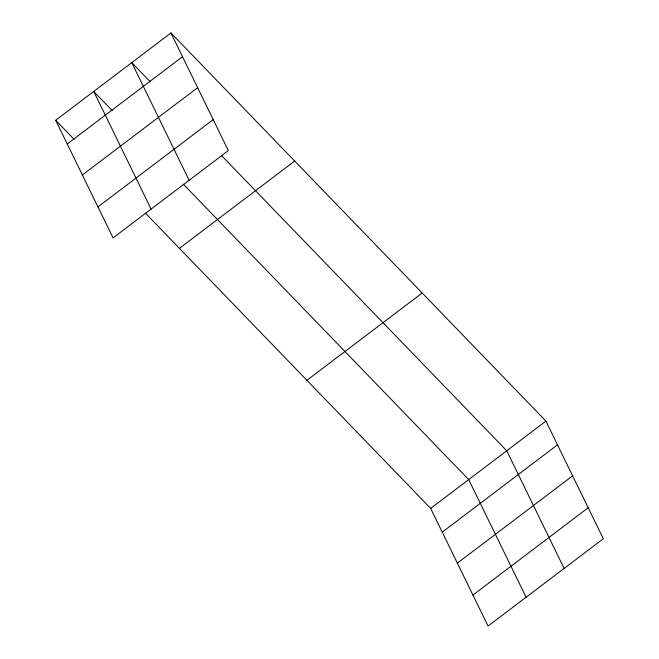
<?xml version="1.0" encoding="UTF-8"?>
<svg xmlns="http://www.w3.org/2000/svg" width="659" height="659" viewBox="0 0 659 659"><rect width="100%" height="100%" fill="white"/><g stroke="black" fill="none" stroke-linecap="round" stroke-linejoin="round"><path stroke-width="0.99" d="M170.945 32.95L228.327 150.598L113.068 237.899L55.685 120.251L170.945 32.95L545.932 421.101L603.314 538.749L488.055 626.05L430.673 508.402L145.293 213.005M67.259 143.983L182.518 56.682M82.375 174.973L197.642 87.672M97.952 206.91L213.211 119.608M179.429 248.336L294.688 161.043M306.929 380.309L422.188 293.008M430.673 508.402L545.932 421.101M442.247 532.134L557.506 444.833M457.362 563.124L572.622 475.831M472.94 595.061L588.199 507.759M150.252 81.774L131.759 62.63L189.141 180.278M221.366 155.384L506.746 450.781L564.12 568.437M112.211 110.58L93.726 91.436L151.109 209.092M183.334 184.19L468.706 479.595L526.088 597.243M55.685 120.251L74.179 139.387"/></g></svg>
